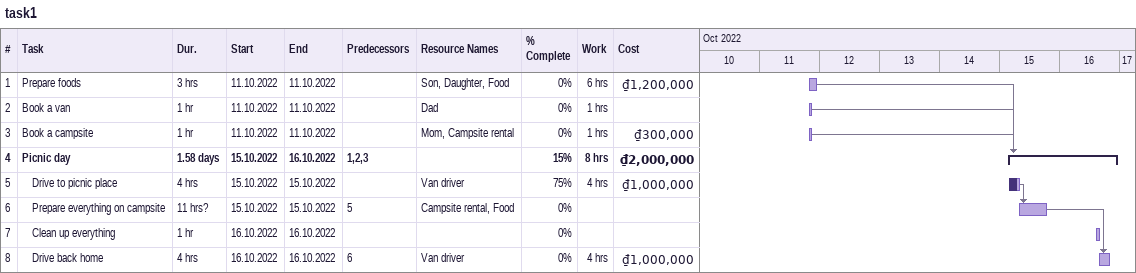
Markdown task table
task1

| ID | Level | Task | Duration | Start | Finish | Predecessors | Resources | % complete | Work (h) | Cost (₫) |
|---|---|---|---|---|---|---|---|---|---|---|
| 1 | 1 | Prepare foods | 3h | 2022-10-11 | 2022-10-11 |  | Son, Daughter, Food | 0 | 6 | 1200000 |
| 2 | 1 | Book a van | 1h | 2022-10-11 | 2022-10-11 |  | Dad | 0 | 1 |  |
| 3 | 1 | Book a campsite | 1h | 2022-10-11 | 2022-10-11 |  | Mom, Campsite rental | 0 | 1 | 300000 |
| 4 | 1 | **Picnic day** | 1.58d | 2022-10-15 | 2022-10-16 | 1, 2, 3 |  | 15 | 8 | 2000000 |
| 5 | 2 | Drive to picnic place | 4h | 2022-10-15 | 2022-10-15 |  | Van driver | 75 | 4 | 1000000 |
| 6 | 2 | Prepare everything on campsite | 11h? | 2022-10-15 | 2022-10-15 | 5 | Campsite rental, Food | 0 |  |  |
| 7 | 2 | Clean up everything | 1h | 2022-10-16 | 2022-10-16 |  |  | 0 |  |  |
| 8 | 2 | Drive back home | 4h | 2022-10-16 | 2022-10-16 | 6 | Van driver | 0 | 4 | 1000000 |
